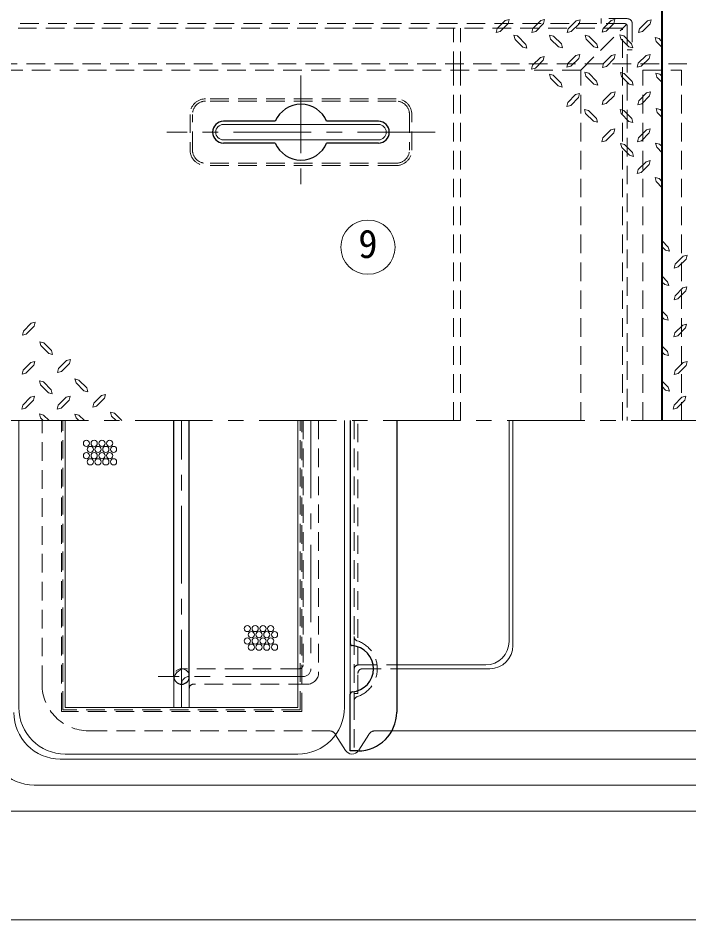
# Model space of a CAD drawing. Units: millimetres at full size, sheet at 1:10; details may follow other scales. Extents: x -2096 to 1954, y -1403 to 1407.
# Drawn here: x -1652 to -1219, y 499 to 1080 of the extents above; entities that cross this region are included whole.
import ezdxf
from ezdxf.enums import TextEntityAlignment as Align

# ---------------------------------------------------------------- set-up
doc = ezdxf.new("R2010")
doc.units = ezdxf.units.MM
doc.header["$LTSCALE"] = 10
doc.linetypes.add('CHAIN1', pattern=[8, 5, -1, 1, -1])
doc.linetypes.add('DASHED1', pattern=[1.8, 1.2, -0.6])
doc.layers.add('0-0_ﾚｲﾔ1', color=4, linetype='Continuous', lineweight=9)
doc.styles.add('ＭＳ ゴシック', font='')
doc.styles.get('ＭＳ ゴシック').set_extended_font_data('MS Gothic')

msp = doc.modelspace()

# ---------------------------------------------------------------- linework, layer by layer
at = {"layer": '0-0_ﾚｲﾔ1', "color": 1, "lineweight": 40}
msp.add_line((-1236.01, 820.88), (-1236.01, 1086.88), dxfattribs=at)
at = {"layer": '0-0_ﾚｲﾔ1', "color": 7, "linetype": 'DASHED1', "lineweight": 18}
for p, q in [((-1260.11, 1076.88), (-1690.41, 1076.88)), ((-1288.51, 1046.88), (-1258.98, 1076.41)), ((-1258.51, 1075.28), (-1258.51, 820.88)), ((-1288.51, 1046.88), (-1662.01, 1046.88)), ((-1370.51, 820.88), (-1370.51, 1046.88)), ((-1366.01, 820.88), (-1366.01, 1046.88)), ((-1288.51, 820.88), (-1288.51, 1046.88)), ((-1248.51, 1046.88), (-1223.51, 1046.88)), ((-1248.51, 820.88), (-1248.51, 1046.88)), ((-1223.51, 820.88), (-1223.51, 1046.88)), ((-1407.51, 1028.38), (-1530.51, 1028.38)), ((-1407.51, 1026.88), (-1530.51, 1026.88)), ((-1540.51, 1018.38), (-1540.51, 995.38)), ((-1539.01, 995.38), (-1539.01, 1018.38)), ((-1399.01, 1018.38), (-1399.01, 995.38)), ((-1397.51, 995.38), (-1397.51, 1018.38)), ((-1407.51, 986.88), (-1530.51, 986.88)), ((-1407.51, 985.38), (-1530.51, 985.38)), ((-1434.76, 820.88), (-1434.76, 681.74)), ((-1434.76, 640.02), (-1434.76, 607.88))]:
    msp.add_line(p, q, dxfattribs=at)
at = {"layer": '0-0_ﾚｲﾔ1'}
for p, q in [((-1340.52, 1071.85), (-1335.45, 1076.91)), ((-1317.53, 1071.85), (-1312.47, 1076.91)), ((-1294.63, 1071.77), (-1289.57, 1076.83)), ((-1272.21, 1071.93), (-1267.15, 1076.99)), ((-1248.75, 1071.77), (-1243.69, 1076.83)), ((-1342.45, 1073.7), (-1343.09, 1071.21)), ((-1340.52, 1071.85), (-1343.09, 1071.21)), ((-1319.46, 1073.7), (-1320.11, 1071.21)), ((-1317.53, 1071.85), (-1320.11, 1071.21)), ((-1296.56, 1073.62), (-1297.2, 1071.13)), ((-1294.63, 1071.77), (-1297.2, 1071.13)), ((-1274.14, 1073.78), (-1274.78, 1071.29)), ((-1272.21, 1071.93), (-1274.78, 1071.29)), ((-1250.68, 1073.62), (-1251.32, 1071.13)), ((-1248.75, 1071.77), (-1251.32, 1071.13)), ((-1329.39, 1068.95), (-1331.6, 1069.52)), ((-1330.88, 1066.67), (-1331.6, 1069.52)), ((-1330.88, 1066.67), (-1325.81, 1061.59)), ((-1329.39, 1068.95), (-1323.96, 1063.44)), ((-1329.03, 1068.58), (-1329.26, 1068.65)), ((-1307.97, 1066.95), (-1308.62, 1069.52)), ((-1306.12, 1068.88), (-1308.62, 1069.52)), ((-1307.97, 1066.95), (-1302.91, 1061.89)), ((-1306.12, 1068.88), (-1301.06, 1063.74)), ((-1285.07, 1066.87), (-1285.71, 1069.44)), ((-1283.22, 1068.8), (-1285.71, 1069.44)), ((-1285.07, 1066.87), (-1280.01, 1061.81)), ((-1283.22, 1068.8), (-1278.16, 1063.66)), ((-1262.65, 1067.03), (-1263.29, 1069.6)), ((-1260.8, 1068.96), (-1263.29, 1069.6)), ((-1262.65, 1067.03), (-1257.59, 1061.97)), ((-1260.8, 1068.96), (-1255.74, 1063.82)), ((-1238.06, 1067.27), (-1240.63, 1067.91)), ((-1239.91, 1065.34), (-1240.63, 1067.91)), ((-1239.91, 1065.34), (-1236.01, 1061.45)), ((-1238.06, 1067.27), (-1236.01, 1064.93)), ((-1323.24, 1060.95), (-1325.81, 1061.59)), ((-1323.96, 1063.44), (-1323.24, 1060.95)), ((-1300.34, 1061.24), (-1302.91, 1061.89)), ((-1301.06, 1063.74), (-1300.34, 1061.24)), ((-1277.44, 1061.16), (-1280.01, 1061.81)), ((-1278.16, 1063.66), (-1277.44, 1061.16)), ((-1255.02, 1061.32), (-1257.59, 1061.97)), ((-1255.74, 1063.82), (-1255.02, 1061.32)), ((-1317.78, 1048.15), (-1312.71, 1053.21)), ((-1294.87, 1049.35), (-1289.81, 1054.41)), ((-1271.97, 1049.27), (-1266.91, 1054.33)), ((-1249.55, 1049.43), (-1244.49, 1054.49)), ((-1319.7, 1049.99), (-1320.35, 1047.5)), ((-1317.78, 1048.15), (-1320.35, 1047.5)), ((-1296.8, 1051.2), (-1297.45, 1048.71)), ((-1294.87, 1049.35), (-1297.45, 1048.71)), ((-1273.9, 1051.12), (-1274.54, 1048.63)), ((-1271.97, 1049.27), (-1274.54, 1048.63)), ((-1251.48, 1051.28), (-1252.12, 1048.79)), ((-1249.55, 1049.43), (-1252.12, 1048.79)), ((-1308.13, 1041.72), (-1308.78, 1044.29)), ((-1306.28, 1043.65), (-1308.78, 1044.29)), ((-1308.13, 1041.72), (-1303.07, 1036.66)), ((-1306.28, 1043.65), (-1301.22, 1038.5)), ((-1285.23, 1042.92), (-1285.87, 1045.49)), ((-1283.38, 1044.85), (-1285.87, 1045.49)), ((-1285.23, 1042.92), (-1280.17, 1037.86)), ((-1283.38, 1044.85), (-1278.32, 1039.71)), ((-1262.33, 1042.84), (-1262.97, 1045.41)), ((-1260.48, 1044.77), (-1262.97, 1045.41)), ((-1262.33, 1042.84), (-1257.27, 1037.78)), ((-1260.48, 1044.77), (-1255.42, 1039.63)), ((-1237.58, 1044.29), (-1240.15, 1044.93)), ((-1239.43, 1042.36), (-1240.15, 1044.93)), ((-1239.43, 1042.36), (-1236.01, 1038.95)), ((-1237.58, 1044.29), (-1236.01, 1042.72)), ((-1300.5, 1036.01), (-1303.07, 1036.66)), ((-1301.22, 1038.5), (-1300.5, 1036.01)), ((-1277.6, 1037.22), (-1280.17, 1037.86)), ((-1278.32, 1039.71), (-1277.6, 1037.22)), ((-1254.7, 1037.14), (-1257.27, 1037.78)), ((-1255.42, 1039.63), (-1254.7, 1037.14)), ((-1272.13, 1025.32), (-1267.07, 1030.39)), ((-1249.23, 1025.24), (-1244.17, 1030.31)), ((-1296.96, 1025.97), (-1297.61, 1023.48)), ((-1295.03, 1024.12), (-1297.61, 1023.48)), ((-1295.03, 1024.12), (-1289.97, 1029.18)), ((-1274.06, 1027.17), (-1274.7, 1024.68)), ((-1272.13, 1025.32), (-1274.7, 1024.68)), ((-1251.16, 1027.09), (-1251.8, 1024.6)), ((-1249.23, 1025.24), (-1251.8, 1024.6)), ((-1285.39, 1018.98), (-1286.03, 1021.55)), ((-1283.54, 1020.91), (-1286.03, 1021.55)), ((-1285.39, 1018.98), (-1280.33, 1013.91)), ((-1283.54, 1020.91), (-1278.48, 1015.76)), ((-1262.49, 1018.9), (-1263.13, 1021.47)), ((-1260.64, 1020.82), (-1263.13, 1021.47)), ((-1262.49, 1018.9), (-1257.43, 1013.83)), ((-1260.64, 1020.82), (-1255.58, 1015.68)), ((-1237.26, 1021.47), (-1239.83, 1022.11)), ((-1239.19, 1019.54), (-1239.83, 1022.11)), ((-1239.19, 1019.54), (-1236.01, 1016.37)), ((-1237.26, 1021.47), (-1236.01, 1020.22)), ((-1277.76, 1013.27), (-1280.33, 1013.91)), ((-1278.48, 1015.76), (-1277.76, 1013.27)), ((-1254.86, 1013.19), (-1257.43, 1013.83)), ((-1255.58, 1015.68), (-1254.86, 1013.19)), ((-1272.29, 1001.38), (-1267.23, 1006.44)), ((-1249.39, 1001.3), (-1244.33, 1006.36)), ((-1274.22, 1003.23), (-1274.87, 1000.74)), ((-1272.29, 1001.38), (-1274.87, 1000.74)), ((-1251.32, 1003.15), (-1251.96, 1000.66)), ((-1249.39, 1001.3), (-1251.96, 1000.66)), ((-1260.24, 998.89), (-1262.81, 999.53)), ((-1262.09, 996.96), (-1262.81, 999.53)), ((-1262.09, 996.96), (-1257.03, 991.98)), ((-1260.24, 998.89), (-1255.18, 993.82)), ((-1237.66, 999.21), (-1240.23, 999.85)), ((-1239.51, 997.28), (-1240.23, 999.85)), ((-1239.51, 997.28), (-1236.01, 993.64)), ((-1237.66, 999.21), (-1236.01, 997.56)), ((-1254.45, 991.25), (-1257.03, 991.98)), ((-1255.18, 993.82), (-1254.45, 991.25)), ((-1251.4, 982.74), (-1246.34, 987.8)), ((-1249.47, 980.89), (-1244.49, 985.95)), ((-1251.4, 982.74), (-1252.04, 980.16)), ((-1249.47, 980.89), (-1252.04, 980.16)), ((-1238.06, 976.95), (-1240.63, 977.59)), ((-1239.91, 975.02), (-1240.63, 977.59)), ((-1239.91, 975.02), (-1236.01, 970.97)), ((-1238.06, 976.95), (-1236.01, 974.9)), ((-1232.12, 932.74), (-1236.01, 936.79)), ((-1233.96, 930.81), (-1236.01, 932.86)), ((-1233.96, 930.81), (-1231.39, 930.16)), ((-1232.12, 932.74), (-1231.39, 930.16)), ((-1222.55, 926.87), (-1227.53, 921.81)), ((-1220.62, 925.02), (-1225.69, 919.96)), ((-1222.55, 926.87), (-1219.98, 927.59)), ((-1220.62, 925.02), (-1219.98, 927.59)), ((-1232.52, 910.48), (-1236.01, 914.11)), ((-1234.37, 908.55), (-1236.01, 910.2)), ((-1234.37, 908.55), (-1231.79, 907.91)), ((-1232.52, 910.48), (-1231.79, 907.91)), ((-1222.63, 906.46), (-1227.7, 901.4)), ((-1222.63, 906.46), (-1220.06, 907.1)), ((-1220.7, 904.61), (-1220.06, 907.1)), ((-1232.84, 888.22), (-1236.01, 891.39)), ((-1642.99, 883.64), (-1640.42, 884.28)), ((-1641.06, 881.79), (-1640.42, 884.28)), ((-1234.77, 886.29), (-1236.01, 887.53)), ((-1234.77, 886.29), (-1232.2, 885.65)), ((-1232.84, 888.22), (-1232.2, 885.65)), ((-1642.99, 883.64), (-1648.05, 878.57)), ((-1222.79, 882.51), (-1227.86, 877.45)), ((-1222.79, 882.51), (-1220.22, 883.16)), ((-1220.87, 880.66), (-1220.22, 883.16)), ((-1637.53, 871.74), (-1634.95, 871.1)), ((-1636.8, 869.25), (-1637.53, 871.74)), ((-1631.74, 864.11), (-1636.8, 869.25)), ((-1629.89, 866.04), (-1634.95, 871.1)), ((-1232.6, 865.4), (-1236.01, 868.81)), ((-1631.74, 864.11), (-1629.25, 863.47)), ((-1629.89, 866.04), (-1629.25, 863.47)), ((-1234.45, 863.47), (-1236.01, 865.03)), ((-1234.45, 863.47), (-1231.87, 862.82)), ((-1232.6, 865.4), (-1231.87, 862.82)), ((-1643.15, 858.41), (-1648.21, 853.34)), ((-1643.15, 858.41), (-1640.58, 859.05)), ((-1641.22, 856.56), (-1640.58, 859.05)), ((-1620.25, 859.61), (-1625.31, 854.55)), ((-1620.25, 859.61), (-1617.68, 860.25)), ((-1618.32, 857.76), (-1617.68, 860.25)), ((-1222.47, 858.32), (-1227.53, 853.26)), ((-1222.47, 858.32), (-1219.9, 858.97)), ((-1220.54, 856.48), (-1219.9, 858.97)), ((-1637.69, 846.51), (-1635.12, 845.87)), ((-1636.96, 844.02), (-1637.69, 846.51)), ((-1631.9, 838.88), (-1636.96, 844.02)), ((-1630.05, 840.81), (-1635.12, 845.87)), ((-1614.78, 847.72), (-1612.21, 847.07)), ((-1614.06, 845.23), (-1614.78, 847.72)), ((-1609, 840.08), (-1614.06, 845.23)), ((-1607.15, 842.01), (-1612.21, 847.07)), ((-1232.12, 842.41), (-1236.01, 846.31)), ((-1631.9, 838.88), (-1629.41, 838.24)), ((-1630.05, 840.81), (-1629.41, 838.24)), ((-1609, 840.08), (-1606.51, 839.44)), ((-1607.15, 842.01), (-1606.51, 839.44)), ((-1597.59, 837.11), (-1595.02, 837.75)), ((-1595.66, 835.26), (-1595.02, 837.75)), ((-1233.96, 840.49), (-1236.01, 842.83)), ((-1233.96, 840.49), (-1231.39, 839.84)), ((-1232.12, 842.41), (-1231.39, 839.84)), ((-1643.39, 835.99), (-1648.45, 830.92)), ((-1643.39, 835.99), (-1640.82, 836.63)), ((-1641.46, 834.14), (-1640.82, 836.63)), ((-1620.49, 835.91), (-1625.55, 830.84)), ((-1620.49, 835.91), (-1617.92, 836.55)), ((-1618.56, 834.06), (-1617.92, 836.55)), ((-1597.59, 837.11), (-1602.65, 832.05)), ((-1223.28, 835.99), (-1228.34, 830.92)), ((-1223.28, 835.99), (-1220.7, 836.63)), ((-1221.35, 834.14), (-1220.7, 836.63)), ((-1637.69, 825.22), (-1635.12, 824.49)), ((-1637.04, 822.65), (-1637.69, 825.22)), ((-1635.28, 820.88), (-1637.04, 822.65)), ((-1631.5, 820.88), (-1635.12, 824.49)), ((-1614.78, 825.14), (-1612.21, 824.49)), ((-1614.06, 822.65), (-1614.78, 825.14)), ((-1612.29, 820.88), (-1614.06, 822.65)), ((-1608.6, 820.88), (-1612.21, 824.49)), ((-1584.45, 820.88), (-1589.31, 825.62)), ((-1334.76, 820.88), (-1334.76, 678.38)), ((-1332.26, 820.88), (-1332.26, 675.88)), ((-1437.26, 644.45), (-1437.26, 677.31)), ((-1349.76, 663.38), (-1407.26, 663.38)), ((-1347.26, 660.88), (-1407.26, 660.88)), ((-847.8, 602.67), (-1624.22, 602.67)), ((-814.22, 569.09), (-1657.8, 569.09))]:
    msp.add_line(p, q, dxfattribs=at)
at = {"layer": '0-0_ﾚｲﾔ1', "linetype": 'DASHED1'}
for p, q in [((-1275.31, 1080.08), (-1275.31, 1076.88)), ((-1258.51, 1080.08), (-1275.31, 1080.08)), ((-1255.31, 1076.88), (-1255.31, 1060.08)), ((-1261.51, 1073.88), (-1689.01, 1073.88)), ((-1370.51, 1046.88), (-1370.51, 1073.88)), ((-1366.01, 1046.88), (-1366.01, 1073.88)), ((-1261.51, 820.88), (-1261.51, 1073.88)), ((-1258.51, 1060.08), (-1255.31, 1060.08)), ((-806.01, 1050.88), (-1666.01, 1050.88)), ((-1636.01, 650.88), (-1636.01, 820.88)), ((-1623.51, 633.38), (-1623.51, 820.88)), ((-1622.51, 634.38), (-1622.51, 820.88)), ((-1469.51, 634.38), (-1469.51, 820.88)), ((-1468.51, 633.38), (-1468.51, 820.88)), ((-1467.63, 820.88), (-1467.63, 663.38)), ((-1457.63, 820.88), (-1457.63, 658.38)), ((-1432.26, 644.88), (-1432.26, 820.88)), ((-1434.76, 681.74), (-1434.76, 640.02)), ((-1431.76, 663.38), (-1407.26, 663.38)), ((-1470.13, 660.88), (-1543.51, 660.88)), ((-1429.26, 660.88), (-1407.26, 660.88)), ((-1465.13, 650.88), (-1538.51, 650.88)), ((-1432.26, 644.88), (-1434.76, 644.88)), ((-1469.51, 634.38), (-1622.51, 634.38)), ((-1468.51, 633.38), (-1623.51, 633.38)), ((-1606.01, 620.88), (-1451.01, 620.88)), ((-1446.79, 618.55), (-1446.66, 618.35)), ((-1425.24, 618.55), (-1431.79, 608.2)), ((-1410.33, 620.88), (-1421.01, 620.88))]:
    msp.add_line(p, q, dxfattribs=at)
at = {"layer": '0-0_ﾚｲﾔ1', "linetype": 'CHAIN1'}
for p, q in [((-1469.01, 1043.38), (-1469.01, 970.38)), ((-1382.51, 1006.88), (-1555.51, 1006.88)), ((-1976.01, 820.88), (-344.01, 820.88)), ((-1546.01, 635.88), (-1546.01, 820.88)), ((-1462.63, 820.88), (-1462.63, 660.88)), ((-1467.63, 655.88), (-1561.01, 655.88))]:
    msp.add_line(p, q, dxfattribs=at)
at = {"layer": '0-0_ﾚｲﾔ1', "color": 5, "lineweight": 25}
for p, q in [((-1485.6, 1013.88), (-1519.01, 1013.88)), ((-1419.01, 1013.88), (-1452.43, 1013.88)), ((-1485.6, 999.88), (-1519.01, 999.88)), ((-1419.01, 999.88), (-1452.43, 999.88)), ((-1551.01, 655.88), (-1551.01, 820.88)), ((-1541.01, 655.88), (-1541.01, 820.88)), ((-1437.26, 820.88), (-1437.26, 677.31)), ((-1407.26, 820.88), (-1407.26, 632.88))]:
    msp.add_line(p, q, dxfattribs=at)
at = {"layer": '0-0_ﾚｲﾔ1', "color": 7, "lineweight": 18}
for p, q in [((-1419.01, 1011.88), (-1519.01, 1011.88)), ((-1419.01, 1001.88), (-1519.01, 1001.88)), ((-1651.01, 635.88), (-1651.01, 820.88)), ((-1621.01, 635.88), (-1621.01, 820.88)), ((-1471.01, 635.88), (-1471.01, 820.88)), ((-1441.01, 635.88), (-1441.01, 820.88)), ((-1551.01, 655.88), (-1551.01, 635.88)), ((-1541.01, 655.88), (-1541.01, 635.88)), ((-1471.01, 635.88), (-1621.01, 635.88)), ((-1440.24, 608.2), (-1446.66, 618.35)), ((-1410.33, 620.88), (-1061.69, 620.88)), ((-1471.01, 605.88), (-1621.01, 605.88)), ((-744.01, 498.88), (-1728.01, 498.88))]:
    msp.add_line(p, q, dxfattribs=at)
at = {"layer": '0-0_ﾚｲﾔ1', "color": 3, "lineweight": 18}
msp.add_line((-831.01, 585.88), (-1641.01, 585.88), dxfattribs=at)
at = {"layer": '0-0_ﾚｲﾔ1'}
for points in [[(-1342.45, 1073.7), (-1337.3, 1078.84), (-1334.81, 1079.49), (-1335.45, 1076.91)], [(-1319.46, 1073.7), (-1314.32, 1078.84), (-1311.83, 1079.49), (-1312.47, 1076.91)], [(-1296.56, 1073.62), (-1291.42, 1078.76), (-1288.93, 1079.41), (-1289.57, 1076.83)], [(-1274.14, 1073.78), (-1269, 1078.92), (-1266.51, 1079.57), (-1267.15, 1076.99)], [(-1250.68, 1073.62), (-1245.53, 1078.76), (-1243.04, 1079.41), (-1243.69, 1076.83)], [(-1319.7, 1049.99), (-1314.56, 1055.14), (-1312.07, 1055.78), (-1312.71, 1053.21)], [(-1296.8, 1051.2), (-1291.66, 1056.34), (-1289.17, 1056.99), (-1289.81, 1054.41)], [(-1273.9, 1051.12), (-1268.76, 1056.26), (-1266.27, 1056.91), (-1266.91, 1054.33)], [(-1251.48, 1051.28), (-1246.34, 1056.42), (-1243.85, 1057.07), (-1244.49, 1054.49)], [(-1296.96, 1025.97), (-1291.82, 1031.11), (-1289.33, 1031.75), (-1289.97, 1029.18)], [(-1274.06, 1027.17), (-1268.92, 1032.32), (-1266.43, 1032.96), (-1267.07, 1030.39)], [(-1251.16, 1027.09), (-1246.02, 1032.24), (-1243.53, 1032.88), (-1244.17, 1030.31)], [(-1274.22, 1003.23), (-1269.08, 1008.37), (-1266.59, 1009.01), (-1267.23, 1006.44)], [(-1251.32, 1003.15), (-1246.18, 1008.29), (-1243.69, 1008.93), (-1244.33, 1006.36)], [(-1246.34, 987.8), (-1243.77, 988.52), (-1244.49, 985.95)], [(-1225.69, 919.96), (-1228.26, 919.24), (-1227.53, 921.81)], [(-1220.7, 904.61), (-1225.85, 899.47), (-1228.34, 898.82), (-1227.7, 901.4)], [(-1641.06, 881.79), (-1646.2, 876.65), (-1648.7, 876), (-1648.05, 878.57)], [(-1220.87, 880.66), (-1226.01, 875.52), (-1228.5, 874.88), (-1227.86, 877.45)], [(-1641.22, 856.56), (-1646.37, 851.41), (-1648.86, 850.77), (-1648.21, 853.34)], [(-1618.32, 857.76), (-1623.46, 852.62), (-1625.95, 851.98), (-1625.31, 854.55)], [(-1220.54, 856.48), (-1225.69, 851.33), (-1228.18, 850.69), (-1227.53, 853.26)], [(-1641.46, 834.14), (-1646.61, 828.99), (-1649.1, 828.35), (-1648.45, 830.92)], [(-1618.56, 834.06), (-1623.7, 828.91), (-1626.2, 828.27), (-1625.55, 830.84)], [(-1595.66, 835.26), (-1600.8, 830.12), (-1603.29, 829.48), (-1602.65, 832.05)], [(-1221.35, 834.14), (-1226.49, 828.99), (-1228.98, 828.35), (-1228.34, 830.92)], [(-1588.27, 820.88), (-1591.16, 823.77), (-1591.88, 826.34), (-1589.31, 825.62)]]:
    msp.add_lwpolyline(points, dxfattribs=at)
at = {"layer": '0-0_ﾚｲﾔ1', "color": 5, "lineweight": 25}
msp.add_lwpolyline([(-1432.26, 607.88), (-1437.26, 607.88), (-1437.26, 644.45)], dxfattribs=at)
at = {"layer": '0-0_ﾚｲﾔ1', "color": 7, "lineweight": 18}
msp.add_circle((-1425.78, 932.73), 17.5, dxfattribs=at)
at = {"layer": '0-0_ﾚｲﾔ1'}
for centre in [(-1607.38, 806.29), (-1604.88, 802.29), (-1602.38, 806.29), (-1599.88, 802.29), (-1597.38, 806.29), (-1594.88, 802.29), (-1592.38, 806.29), (-1589.88, 802.29), (-1607.38, 798.29), (-1602.38, 798.29), (-1597.38, 798.29), (-1592.38, 798.29), (-1604.88, 794.29), (-1599.88, 794.29), (-1594.88, 794.29), (-1589.88, 794.29), (-1503.54, 686.79), (-1498.54, 686.79), (-1493.54, 686.79), (-1488.54, 686.79), (-1503.54, 678.79), (-1501.04, 682.79), (-1498.54, 678.79), (-1496.04, 682.79), (-1493.54, 678.79), (-1491.04, 682.79), (-1488.54, 678.79), (-1486.04, 682.79), (-1501.04, 674.79), (-1496.04, 674.79), (-1491.04, 674.79), (-1486.04, 674.79)]:
    msp.add_circle(centre, 2, dxfattribs=at)
at = {"layer": '0-0_ﾚｲﾔ1', "color": 7, "linetype": 'DASHED1', "lineweight": 18}
for centre, radius, start, end in [((-1260.11, 1075.28), 1.6, 0, 90), ((-1530.51, 1018.38), 10, 90, 180), ((-1530.51, 1018.38), 8.5, 90, 180), ((-1407.51, 1018.38), 10, 0, 90), ((-1407.51, 1018.38), 8.5, 0, 90), ((-1530.51, 995.38), 10, 180, 270), ((-1530.51, 995.38), 8.5, 180, 270), ((-1407.51, 995.38), 10, 270, 0), ((-1407.51, 995.38), 8.5, 270, 0), ((-1431.76, 681.74), 3, 180, 251.447), ((-1438.76, 660.88), 19, 288.553, 71.447), ((-1546.01, 655.88), 5, 0, 180), ((-1431.76, 640.02), 3, 108.553, 180)]:
    msp.add_arc(centre, radius, start, end, dxfattribs=at)
at = {"layer": '0-0_ﾚｲﾔ1', "linetype": 'DASHED1'}
for centre, radius, start, end in [((-1258.51, 1076.88), 3.2, 0, 90), ((-1470.13, 663.38), 2.5, 270, 0), ((-1431.76, 660.38), 3, 90, 180), ((-1543.51, 653.38), 7.5, 90, 180), ((-1465.13, 658.38), 7.5, 270, 0), ((-1429.26, 657.88), 3, 90, 180), ((-1606.01, 650.88), 30, 180, 270), ((-1538.51, 648.38), 2.5, 90, 180), ((-1451.01, 615.88), 5, 32.33353, 90), ((-1421.01, 615.88), 5, 90, 147.66647), ((-1436.01, 610.88), 5, 323.14814, 327.66647)]:
    msp.add_arc(centre, radius, start, end, dxfattribs=at)
at = {"layer": '0-0_ﾚｲﾔ1', "color": 5, "lineweight": 25}
for centre, radius, start, end in [((-1469.01, 1006.88), 18, 22.88538, 157.11462), ((-1519.01, 1006.88), 7, 90, 270), ((-1419.01, 1006.88), 7, 270, 90), ((-1469.01, 1006.88), 18, 202.88538, 337.11462), ((-1435.76, 677.31), 1.5, 180, 264.78409), ((-1437.26, 660.88), 15, 275.21591, 84.78409), ((-1546.01, 655.88), 5, 180, 0), ((-1435.76, 644.45), 1.5, 95.21591, 180), ((-1432.26, 632.88), 25, 270, 0)]:
    msp.add_arc(centre, radius, start, end, dxfattribs=at)
at = {"layer": '0-0_ﾚｲﾔ1', "color": 7, "lineweight": 18}
for centre, radius, start, end in [((-1519.01, 1006.88), 5, 90, 270), ((-1419.01, 1006.88), 5, 270, 90), ((-1621.01, 635.88), 30, 180, 270), ((-1471.01, 635.88), 30, 270, 0), ((-1436.01, 610.88), 5, 212.33353, 323.14814)]:
    msp.add_arc(centre, radius, start, end, dxfattribs=at)
at = {"layer": '0-0_ﾚｲﾔ1'}
for centre, radius, start, end in [((-1349.76, 678.38), 15, 270, 0), ((-1347.26, 675.88), 15, 270, 0), ((-1624.22, 632.67), 30, 180, 270)]:
    msp.add_arc(centre, radius, start, end, dxfattribs=at)
at = {"layer": '0-0_ﾚｲﾔ1', "linetype": 'CHAIN1'}
for centre, start, end in [((-1467.63, 660.88), 270, 0), ((-1541.01, 650.88), 90, 180)]:
    msp.add_arc(centre, 5, start, end, dxfattribs=at)
at = {"layer": '0-0_ﾚｲﾔ1', "color": 3, "lineweight": 18}
msp.add_arc((-1641.01, 615.88), 30, 180, 270, dxfattribs=at)

# ---------------------------------------------------------------- texts
at = {"layer": '0-0_ﾚｲﾔ1', "color": 7, "style": 'ＭＳ ゴシック'}
msp.add_text('9', height=18.33, dxfattribs=at).set_placement((-1432.03, 920.23), align=Align.BOTTOM_LEFT)

doc.saveas('drawing.dxf')
